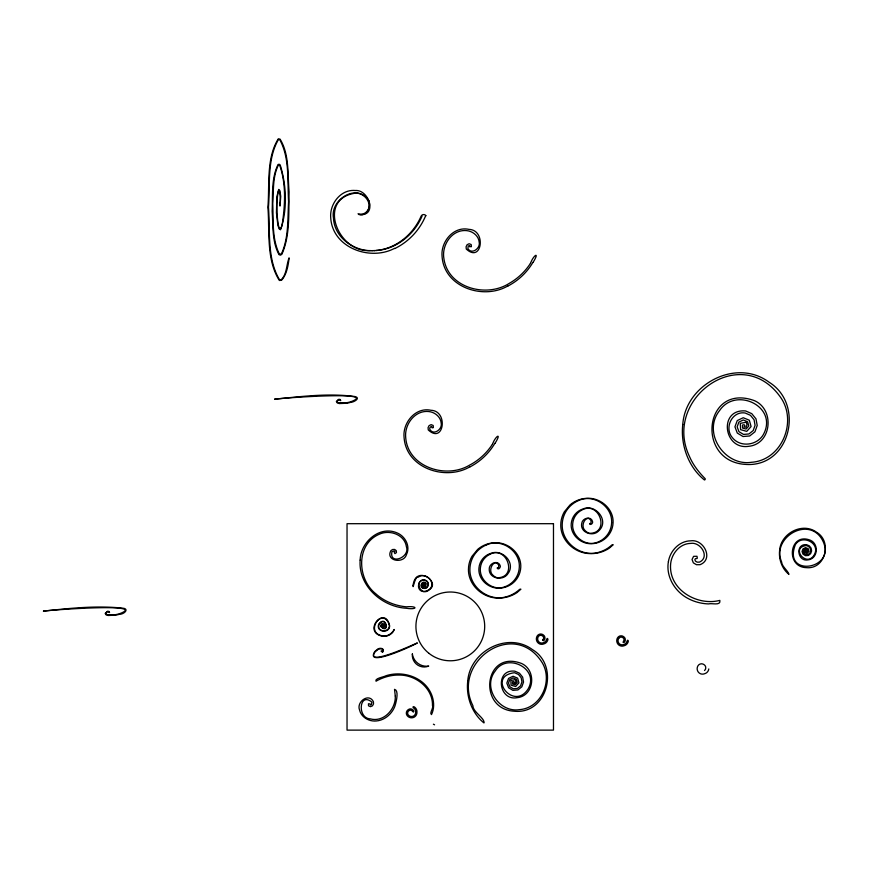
<?xml version="1.0" encoding="UTF-8"?>
<svg xmlns="http://www.w3.org/2000/svg" width="869" height="869" viewBox="0 0 869 869"><rect width="100%" height="100%" fill="white"/><g stroke="black" fill="none" stroke-linecap="round" stroke-linejoin="round"><path stroke-width="1.3" d="M369.053 207.039C369.77 200.467 364.393 194.613 358.18 193.32M497.274 568.022C498.589 569.38 499.588 564.785 497.807 563.97A4.193 4.193 0 0 0 495.841 562.775C491.441 562.906 488.28 571.911 493.212 575.43A9.309 9.309 0 0 0 497.274 577.766C518.206 577.755 507.018 544.7 489.562 554.487M611.624 522.801C612.645 506.54 593.809 493.614 578.982 500.37A26.982 26.982 0 0 0 568.304 508.191A26.483 26.483 0 0 0 562.21 524.985C561.885 542.908 581.133 557.268 598.241 552.445A32.218 32.218 0 0 0 611.95 544.928L612.341 544.754A5.029 5.029 0 0 1 613.221 544.754L609.169 548.263A32.794 32.794 0 0 1 589.03 553.564C574.192 552.89 560.581 540.181 560.766 524.985A26.483 26.483 0 0 1 564.285 511.874L570.01 504.932A27.384 27.384 0 0 1 586.249 498.339C599.968 497.09 613.851 508.626 613.079 522.801A21.714 21.714 0 0 1 607.583 536.347A22.029 22.029 0 0 1 591.648 543.701C580.774 544.276 570.118 534.739 571.248 523.551A16.848 16.848 0 0 1 583.045 508.93C595.689 503.499 609.723 520.966 598.752 530.84C592.854 537.346 579.514 532.382 581.785 523.127C582.436 518.011 591.061 515.751 592.517 521.4C593.516 523.236 589.866 526.027 589.584 523.475M279.622 203.683L280.014 206.072L280.741 196.329L279.883 190.604L278.764 189.399L276.874 196.579L276.451 212.84L277.874 225.277L279.112 228.884L280.546 229.774C287.563 209.701 286.52 185.227 280.176 164.925L279.112 164.198L278.026 164.567C271.074 178.775 272.888 195.753 272.149 211.178C273.224 225.614 271.878 241.615 279.036 254.66L280.448 255.193L281.882 254.259C290.409 234.902 288.465 212.579 289.105 191.864C287.487 174.408 289.551 154.486 280.035 139.094L278.254 138.877C266.044 158.614 269.738 184.793 267.88 207.213C269.814 231.306 266.001 259.418 279.383 280.491L281.523 280.296C286.792 274.485 288.334 265.056 289.116 257.865C286.325 264.426 287.052 274.159 281.241 279.731L279.601 279.872C266.783 258.756 270.302 231.132 268.478 207.213C270.205 184.956 266.87 159.299 278.449 139.496L279.731 139.659C289.898 158.115 287.346 181.132 288.584 201.619C287.585 218.988 288.866 237.715 281.447 253.846L279.416 254.172C271.758 238.769 273.485 220.335 272.747 203.552C273.692 190.789 272.497 176.755 278.395 165.067L279.72 165.338C286.422 184.228 285.043 205.529 282.132 225.136C277.591 239.822 276.353 204.128 277.037 202.466C277.168 197.936 278.808 181.502 280.144 196.361C280.242 197.317 280.415 206.322 279.622 203.683A2.955 2.955 0 0 1 279.612 203.335M422.041 216.185C413.916 235.271 395.004 250.381 373.789 250.609M368.901 208.039C367.544 212.438 362.492 215.686 358.006 213.807M497.285 568.065C498.013 570.651 501.522 566.968 500.023 565.198C497.448 559.723 489.008 563.492 489.236 568.88C488.606 578.613 502.912 581.415 507.8 573.833C516.295 563.21 502.445 548.502 490.724 553.39A16.848 16.848 0 0 0 478.938 568.011C477.798 579.199 488.465 588.726 499.327 588.15A22.029 22.029 0 0 0 515.263 580.807A21.714 21.714 0 0 0 520.77 567.261C521.53 553.075 507.648 541.55 493.929 542.788A27.384 27.384 0 0 0 477.689 549.382L471.965 556.334A26.483 26.483 0 0 0 468.445 569.445C468.261 584.641 481.882 597.34 496.71 598.013A32.794 32.794 0 0 0 516.849 592.712L520.9 589.215A5.029 5.029 0 0 0 520.02 589.215L519.64 589.378A32.218 32.218 0 0 1 505.921 596.894C488.812 601.717 469.564 587.357 469.901 569.445A26.483 26.483 0 0 1 475.984 552.641A26.982 26.982 0 0 1 486.673 544.82M530.47 263.481C533.197 255.258 540.344 250.674 533.045 262.416M492.451 444.374C495.189 436.162 502.336 431.578 495.037 443.32M434.565 724.811L433.392 724.192M508.083 285.814C483.577 300.37 443.907 287.324 442.071 256.29C440.616 241.778 453.629 225.94 468.945 229.373C486.683 229.905 481.926 263.611 466.273 249.034L466.088 246.753L467.098 244.721L469.13 243.733L471.204 244.547L471.4 246.687L469.542 246.611M470.064 466.707C445.569 481.274 405.888 468.228 404.063 437.194C402.597 422.682 415.61 406.844 430.937 410.277C448.665 410.809 443.907 444.515 428.265 429.938L428.069 427.657L429.09 425.625L431.122 424.637L433.197 425.452L433.381 427.591C430.6 428.482 432.958 426.788 431.187 426.397L429.721 427.972L429.84 429.416C433.555 435.977 442.723 429.134 441.17 423.018C440.594 416.653 434.609 412.015 428.493 411.515C414.828 410.233 404.509 424.333 405.671 437.118C407.518 467.011 445.819 479.275 469.336 465.273A60.678 60.678 0 0 0 492.365 444.32M394.635 248.306C370.227 261.395 332.425 247.85 330.72 217.793C329.47 204.052 340.702 189.084 355.312 190.507C369.162 189.344 377.7 216.674 359.516 214.415M469.651 246.6L469.792 245.731L468.293 245.927L467.848 248.512C471.563 255.084 480.742 248.23 479.177 242.114C478.602 235.749 472.617 231.111 466.501 230.611C451.967 229.286 441.571 245.025 443.874 258.397C447.828 287.987 486.347 298.176 509.332 283.316A61.036 61.036 0 0 0 530.394 263.437M486.673 544.82C501.489 538.063 520.335 550.989 519.304 567.261A21.714 21.714 0 0 1 504.965 586.749C493.19 591.517 478.993 580.601 480.383 568.011A16.772 16.772 0 0 1 489.551 554.476M375.908 250.478C395.96 248.871 413.329 234.337 421.096 216.185A2.824 2.824 0 0 1 425.973 215.729M371.66 250.641L374.735 250.609M372.605 250.641C354.009 251.467 334.337 237.585 333.468 218.086C329.905 199.273 357.735 182.414 368.912 200.837M357.04 192.972C315.925 197.165 337.302 253.27 370.487 250.565M358.571 214.415C366.088 217.185 371.226 207.55 369.032 201.206M589.606 523.605C590.963 524.833 591.865 520.346 590.127 519.521A4.193 4.193 0 0 0 588.161 518.326C583.718 518.5 580.622 527.461 585.532 530.981A9.309 9.309 0 0 0 589.595 533.316C610.516 533.305 599.338 500.251 581.882 510.038A16.772 16.772 0 0 0 572.714 523.562C571.302 536.151 585.51 547.046 597.285 542.299A21.714 21.714 0 0 0 611.635 522.801M425.712 215.621A63.709 63.709 0 0 1 394.765 248.577M532.947 262.351A62.644 62.644 0 0 1 508.137 285.923M494.928 443.255A62.644 62.644 0 0 1 470.129 466.827M708.789 668.945A5.692 5.692 0 0 1 704.466 673.779A5.29 5.29 0 0 1 698.285 672.063A5.572 5.572 0 0 1 697.992 665.752A4.16 4.16 0 0 1 704.042 664.633A3.672 3.672 0 0 1 704.52 670.52M618.685 638.465A2.846 2.846 0 0 1 622.486 637.466L623.214 637.965A2.346 2.346 0 0 1 623.475 641.246L623.084 642.354L624.094 642.506A3.672 3.672 0 0 0 623.616 636.629A4.16 4.16 0 0 0 617.566 637.748A5.572 5.572 0 0 0 617.859 644.048A5.29 5.29 0 0 0 624.04 645.776A5.692 5.692 0 0 0 628.363 640.931L627.657 640.192L626.973 641.213A4.378 4.378 0 0 1 624.148 644.364L623.138 644.679A3.976 3.976 0 0 1 618.913 643.256A4.236 4.236 0 0 1 618.685 638.454M43.45 611.168C42.831 610.635 151.152 602.141 119.39 613.775A40.582 40.582 0 0 1 115.338 614.676L107.115 614.731L105.725 613.449L106.615 612.167L107.713 611.733L109.548 612.526L109.103 611.472L107.658 611.189L105.182 613.438L106.007 614.796L108.125 615.491L115.414 615.187A41.115 41.115 0 0 0 119.531 614.285C124.256 614.405 130.046 608.441 122.127 608.104C95.981 605.378 69.411 608.322 43.472 611.103M274.626 399.24C274.007 398.697 382.327 390.203 350.565 401.847A40.582 40.582 0 0 1 346.514 402.749L338.291 402.792L336.9 401.521L337.791 400.229L338.888 399.805L340.724 400.598L340.279 399.544L338.834 399.262L336.357 401.5L337.183 402.858L339.301 403.564L346.59 403.259A41.115 41.115 0 0 0 350.707 402.347C353.781 402.369 361.363 397.883 354.824 396.525C328.265 392.962 301.076 396.546 274.647 399.175M413.112 585.25C412.656 591.3 414.915 575.539 418.206 577.201C425.767 571.411 436.825 582.73 429.46 589.551C421.172 597.981 412.905 578.939 425.071 580.394C429.253 581.372 428.83 588.378 424.3 588.172C419.206 588.215 421.921 579.71 425.691 583.468L425.419 586.043L423.007 585.749L423.909 583.783L424.963 584.761L423.931 585.424L423.974 584.544L424.137 585.206L424.756 584.663L423.92 584.098L423.225 584.859L423.746 585.782L425.332 584.783L423.887 583.425L422.899 583.881L422.714 585.945L423.551 586.651L425.647 586.314L425.984 583.262C422.573 579.362 418.467 586.868 423.192 588.291C427.266 589.845 430.231 583.914 427.07 581.231C419.401 574.963 414.1 590.551 423.485 591.604C447.578 587.14 415.969 561.776 413.112 585.25M415.621 712.276L415.61 712.808A3.976 3.976 0 0 1 412.851 716.317A4.236 4.236 0 0 1 408.267 714.926A2.846 2.846 0 0 1 408.593 711.016L409.31 710.505A2.346 2.346 0 0 1 412.493 711.342L413.405 712.08L413.883 711.19A3.672 3.672 0 0 0 408.18 709.669A4.16 4.16 0 0 0 407.224 715.741A5.572 5.572 0 0 0 413.253 717.577A5.29 5.29 0 0 0 416.946 712.33A5.692 5.692 0 0 0 413.829 706.638L412.894 707.051L413.622 708.029A4.378 4.378 0 0 1 415.654 711.744L415.621 712.276M381.219 651.131L382.599 652.293C385.782 647.948 378.797 647.079 376.635 649.99A15.001 15.001 0 0 0 374.8 651.522C364.002 668.652 415.23 644.668 417.381 642.919C415.882 643.364 364.578 667.533 375.017 651.978A14.806 14.806 0 0 1 376.831 650.468C378.439 648.252 385.043 647.818 382.425 651.772L381.252 651.033M432.49 705.128C433.979 707.898 429.069 713.08 431.469 714.622C434.869 707.963 434.011 699.349 430.698 692.658C422.866 676.679 402.445 670.51 386.108 675.702C383.881 677.07 374.561 678.233 375.984 681.198C382.925 677.331 390.854 674.92 398.871 675.072C415.404 674.724 432.653 687.716 432.49 705.128M395.286 696.026C395.938 708.93 383.848 722.563 370.368 718.88C356.801 718.326 359.277 691.333 371.91 702.195L371.356 704.629L370.476 705.009L370.096 703.923L368.445 703.76L368.521 705.813L370.455 706.682L372.443 705.845L373.507 703.955L373.431 701.772C369.032 692.484 356.214 701.815 359.549 709.973C361.232 717.381 369.238 721.781 376.483 720.955C384.641 720.205 391.626 714.199 394.678 706.758C396.047 702.967 399.338 690.355 394.515 689.323L395.286 696.026M389.355 624.811C390.485 633.001 376.103 632.578 379.047 624.376C385.945 614.687 389.421 634.435 380.926 626.288L382.458 623.964L384.609 625.43L383.674 626.907L382.784 626.864L382.262 625.419L383.566 625.289L383.088 626.114L383.262 625.398L382.414 625.604L382.925 626.56L383.968 626.18L383.924 625.05L382.881 624.572L381.915 625.213L382.621 627.222L383.794 627.277L384.989 625.398L384.543 624.311L382.382 623.605L381.328 624.159L380.557 626.332C389.866 635.739 386.629 613.547 378.71 624.224C375.593 632.111 389.323 634.033 389.67 625.984C385.184 604.118 361.569 632.252 382.599 636.238C387.292 637.053 392.994 633.925 394.233 629.482C392.234 633.382 387.476 636.792 382.653 635.88C363.763 632.838 382.599 605.867 389.355 624.811M360.157 560.136C358.115 585.695 381.828 606.779 406.192 608.246C417.717 610.092 417.946 605.682 406.323 606.823C395.091 605.78 384.098 601.315 375.712 593.701C357.17 579.134 355.562 544.276 379.384 534.196C389.649 529.406 404.693 534.587 406.388 546.699C410.472 557.518 388.823 565.621 391.984 551.619L394.189 550.892L394.906 551.413L394.222 552.228L394.895 553.629L396.481 552.586L396.253 550.631L394.645 549.447L392.625 549.501L390.92 550.598C385.108 560.983 403.792 564.307 406.507 554.487C410.679 546.145 405.03 535.945 396.796 532.773C379.134 525.397 360.483 542.441 360.157 560.136M467.718 681.329C465.925 696.601 471.976 713.416 483.979 722.954C485.065 718.294 472.823 711.972 472.877 705.628C451.217 662.58 512.819 618.446 541.496 661.591C553.64 679.721 541.702 708.181 519.249 709.669C499.099 712.808 482.013 687.39 495.341 670.846C507.083 652.304 539.747 668.75 528.167 688.856C513.807 711.711 486.01 676.125 514.524 672.725L518.478 674.453L521.183 677.777L521.943 681.937L520.531 685.88L517.305 688.433L513.264 688.769L509.853 686.706L508.484 683.067L509.799 679.525L513.101 677.95L516.338 679.276L517.229 682.458L515.187 684.739L512.558 684.012L512.449 681.741L513.753 681.502L514.307 682.176L513.644 683.251L515.132 683.349L515.904 681.676L515.382 679.634L510.842 680.47L511.059 685.196L515.697 686.488L518.945 682.86L517.62 678.135L513.047 676.256L508.571 678.396L506.833 683.077L508.593 687.759L512.884 690.355L517.891 689.943L521.834 686.814L523.54 682.067L522.627 677.103L519.445 673.182L514.806 671.161C494.809 668.869 498.361 701.25 517.12 697.698C534.457 695.971 536.803 670.227 521.552 663.481C484.142 649.132 477.168 709.223 514.285 711.222C547.427 714.655 559.897 665.839 532.501 649.654C507.659 631.057 469.673 651.316 467.718 681.329M682.784 424.496C680.394 444.852 688.454 467.283 704.466 479.992C705.009 479.862 705.356 479.275 705.215 478.743C698.948 472.367 693.256 465.197 689.671 456.898C661.494 398.806 741.985 340.909 781.166 398.176C797.351 422.345 781.437 460.288 751.489 462.286C724.627 466.468 701.859 432.577 719.619 410.516C736 386.205 778.494 406.877 763.384 434.522C757.181 445.504 740.247 447.785 732.274 437.541C724.018 427.885 732.078 410.776 745.189 413.014L750.468 415.328L754.064 419.76L755.085 425.31L753.206 430.557L748.893 433.968L743.506 434.413L738.965 431.665L737.14 426.82L738.9 422.095L743.288 419.988L747.612 421.758L748.796 426.006L746.08 429.047L742.571 428.069L742.43 425.05L744.168 424.724L744.896 425.625L744.016 427.059L746.015 427.19L747.036 424.963L746.341 422.225L740.29 423.355L740.584 429.655L746.764 431.372L751.088 426.538L749.328 420.227L743.223 417.728L737.249 420.585L734.946 426.82L737.292 433.066L743.017 436.52L749.686 435.977L754.944 431.806L757.214 425.484L755.997 418.869L751.75 413.633L745.58 410.939C718.305 408.593 723.497 450.229 748.654 446.318C771.781 444.026 774.909 409.69 754.574 400.707C704.314 382.251 695.298 460.831 744.874 464.35C789.802 468.304 805.378 404.704 769.163 382.262C736.032 357.463 685.391 384.478 682.784 424.496M779.602 550.511C778.581 559.267 782.046 568.913 788.933 574.376C788.161 570.781 781.85 566.675 781.568 561.798C771.292 538.009 807.909 515.751 821.911 539.193C839.15 569.293 781.785 578.624 795.45 544.505C802.174 533.87 820.901 543.299 814.264 554.824C806.399 568.174 790.062 547.188 806.443 545.58L808.713 546.568L810.256 548.48L810.701 550.859L809.886 553.118L808.04 554.585L805.715 554.78L803.771 553.596L802.978 551.511L803.738 549.48L805.628 548.578L807.486 549.338L807.996 551.163L806.823 552.467L805.313 552.054L805.259 550.75L806.79 551.674L806.932 549.534L804.336 550.023L804.455 552.727L807.116 553.477L808.974 551.391L808.224 548.676L805.596 547.611L803.032 548.839L802.033 551.511L803.043 554.194L805.509 555.682L808.376 555.454L810.636 553.662L811.613 550.935L811.092 548.089L809.267 545.841L806.606 544.678C795.146 543.364 797.177 561.928 807.931 559.897C817.87 558.908 819.217 544.146 810.473 540.279C789.334 531.611 785.044 567.066 806.313 567.653C825.311 569.619 832.459 541.637 816.751 532.349C802.5 521.693 780.731 533.305 779.602 550.511M542.625 640.084L543.712 640.725A3.672 3.672 0 0 0 543.234 634.837A4.16 4.16 0 0 0 537.194 635.956A5.572 5.572 0 0 0 537.476 642.267A5.29 5.29 0 0 0 543.657 643.983A5.692 5.692 0 0 0 547.981 639.149L547.274 638.4L546.59 639.421A4.378 4.378 0 0 1 543.777 642.571L542.756 642.897A3.976 3.976 0 0 1 538.53 641.463A4.236 4.236 0 0 1 538.302 636.673A2.846 2.846 0 0 1 542.104 635.673L542.832 636.184A2.346 2.346 0 0 1 543.092 639.465L542.625 640.084M668.413 561.58C665.741 576.343 674.67 591.246 687.52 598.198C693.951 601.761 701.229 603.662 708.572 603.922C711.754 602.847 721.042 606.106 719.847 600.392C697.546 606.193 669.423 590.181 670.542 565.361C670.868 554.52 679.341 543.538 690.736 543.397C700.631 541.68 710.321 557.072 699.469 562.134L697.166 562.145L695.428 561.102L694.842 559.614C695.613 556.833 698.155 560.842 697.003 556.29L693.592 556.323L692.05 559.506L693.353 562.851L696.46 564.709L700.088 564.687C714.144 559.071 703.597 538.813 690.725 540.822C679.373 540.931 670.162 550.761 668.413 561.58M553.477 523.692L347.035 523.692L347.035 730.123L553.477 730.123L553.477 523.692M412.351 653.988A14.349 14.349 0 0 0 428.721 666.078A11.851 11.851 0 0 1 412.351 653.988M429.014 653.39A34.38 34.38 0 0 0 484.337 631.35A34.38 34.38 0 0 0 437.596 594.45A34.38 34.38 0 0 0 429.014 653.39"/></g></svg>
